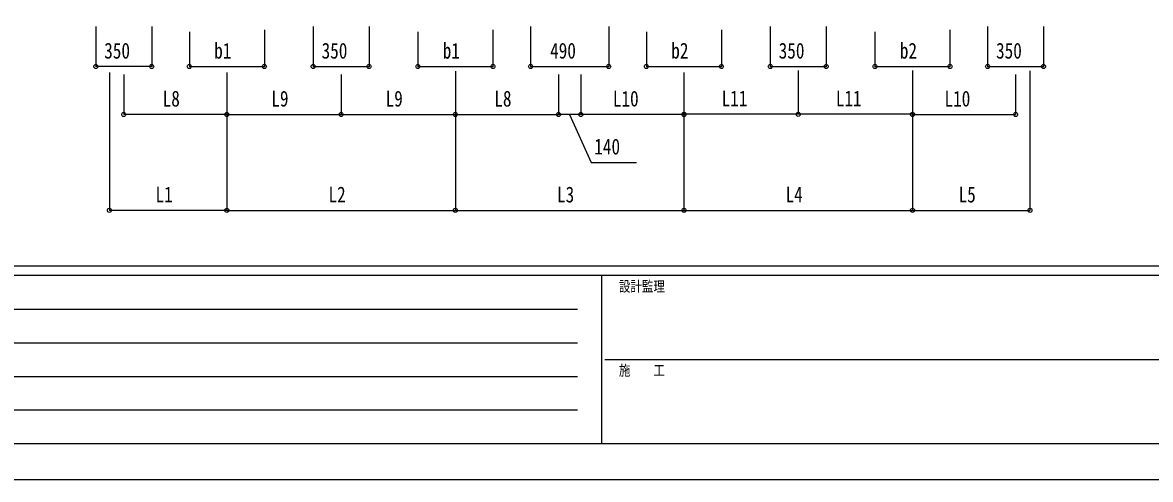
# Model space of a CAD drawing. Units: millimetres, scale not verified. Extents: x -12615 to 12615, y -8910 to 8910.
# Drawn here: x -7542 to -475, y -8910 to -6051 of the extents above; entities that cross this region are included whole.
import ezdxf
from ezdxf.enums import TextEntityAlignment as Align

# ---------------------------------------------------------------- set-up
doc = ezdxf.new("R2010")
doc.units = ezdxf.units.MM
doc.header["$LTSCALE"] = 40
doc.layers.add('0-6_YKK_D', color=6, linetype='Continuous')
doc.layers.add('0-7_YKK_ZWAK', color=7, linetype='Continuous')
doc.styles.add('ＭＳ ゴシック', font='')
doc.styles.get('ＭＳ ゴシック').set_extended_font_data('MS Gothic')

msp = doc.modelspace()

# ---------------------------------------------------------------- linework, layer by layer
at = {"layer": '0-6_YKK_D'}
for p, q in [((-7082.57, -6076.38), (-7082.57, -6327.38)), ((-6732.57, -6076.38), (-6732.57, -6327.38)), ((-5720.57, -6076.38), (-5720.57, -6327.38)), ((-5370.57, -6076.38), (-5370.57, -6327.38)), ((-4358.57, -6076.38), (-4358.57, -6327.38)), ((-3868.57, -6076.38), (-3868.57, -6327.38)), ((-2856.57, -6076.38), (-2856.57, -6327.38)), ((-2506.57, -6076.38), (-2506.57, -6327.38)), ((-1494.57, -6076.38), (-1494.57, -6327.38)), ((-1144.57, -6076.38), (-1144.57, -6327.38)), ((-6496.57, -6109.32), (-6496.57, -6327.38)), ((-6026.57, -6096.17), (-6026.57, -6327.38)), ((-5064.57, -6109.32), (-5064.57, -6327.38)), ((-4594.57, -6096.17), (-4594.57, -6327.38)), ((-3632.57, -6109.32), (-3632.57, -6327.38)), ((-3162.57, -6096.17), (-3162.57, -6327.38)), ((-2200.57, -6109.32), (-2200.57, -6327.38)), ((-1730.57, -6096.17), (-1730.57, -6327.38)), ((-6732.57, -6326.38), (-7082.57, -6326.38)), ((-6496.57, -6326.38), (-6026.57, -6326.38)), ((-5720.57, -6326.38), (-5370.57, -6326.38)), ((-5064.57, -6326.38), (-4594.57, -6326.38)), ((-4829.57, -6354.88), (-4829.57, -7227.38)), ((-4829.57, -6354.88), (-4829.57, -7227.38)), ((-4358.57, -6326.38), (-3868.57, -6326.38)), ((-3632.57, -6326.38), (-3162.57, -6326.38)), ((-2856.57, -6326.38), (-2506.57, -6326.38)), ((-2681.57, -6351.88), (-2681.57, -6626.38)), ((-2200.57, -6326.38), (-1730.57, -6326.38)), ((-1965.57, -6351.88), (-1965.57, -6626.38)), ((-1965.57, -6354.88), (-1965.57, -7227.38)), ((-1965.57, -6354.88), (-1965.57, -7227.38)), ((-1494.57, -6326.38), (-1144.57, -6326.38)), ((-1229.57, -6353.88), (-1229.57, -7227.38)), ((-6997.57, -6364.68), (-6997.57, -7227.38)), ((-6907.57, -6376.38), (-6907.57, -6627.38)), ((-6261.57, -6364.68), (-6261.57, -7227.38)), ((-6261.57, -6364.68), (-6261.57, -7227.38)), ((-6261.57, -6376.38), (-6261.57, -6627.38)), ((-6261.57, -6376.38), (-6261.57, -6627.38)), ((-5545.57, -6376.38), (-5545.57, -6627.38)), ((-5545.57, -6376.38), (-5545.57, -6627.38)), ((-4829.57, -6376.38), (-4829.57, -6627.38)), ((-4829.57, -6376.38), (-4829.57, -6627.38)), ((-4183.57, -6376.38), (-4183.57, -6627.38)), ((-4183.57, -6376.38), (-4183.57, -6627.38)), ((-4043.57, -6376.38), (-4043.57, -6627.38)), ((-4043.57, -6376.38), (-4043.57, -6627.38)), ((-3397.57, -6364.68), (-3397.57, -7227.38)), ((-3397.57, -6364.68), (-3397.57, -7227.38)), ((-3397.57, -6375.38), (-3397.57, -6626.38)), ((-3397.57, -6376.38), (-3397.57, -6627.38)), ((-2681.57, -6375.38), (-2681.57, -6626.38)), ((-1965.57, -6376.38), (-1965.57, -6627.38)), ((-1319.57, -6376.38), (-1319.57, -6627.38)), ((-6261.57, -6626.38), (-6907.57, -6626.38)), ((-6261.57, -6626.38), (-5545.57, -6626.38)), ((-5545.57, -6626.38), (-4829.57, -6626.38)), ((-4829.57, -6626.38), (-4183.57, -6626.38)), ((-4043.57, -6626.38), (-4183.57, -6626.38)), ((-3397.57, -6626.38), (-4043.57, -6626.38)), ((-2681.57, -6625.38), (-3397.57, -6625.38)), ((-1965.57, -6625.38), (-2681.57, -6625.38)), ((-1965.57, -6626.38), (-1319.57, -6626.38)), ((-6261.57, -7226.38), (-6997.57, -7226.38)), ((-6261.57, -7226.38), (-4829.57, -7226.38)), ((-4829.57, -7226.38), (-3397.57, -7226.38)), ((-3397.57, -7226.38), (-1965.57, -7226.38)), ((-1965.57, -7226.38), (-1229.57, -7226.38))]:
    msp.add_line(p, q, dxfattribs=at)
msp.add_lwpolyline([(-4113.57, -6626.38), (-3979.36, -6926.38), (-3694.56, -6926.38)], dxfattribs=at)
for centre in [(-7082.57, -6326.38), (-6732.57, -6326.38), (-6496.57, -6326.38), (-6026.57, -6326.38), (-5720.57, -6326.38), (-5370.57, -6326.38), (-5064.57, -6326.38), (-4594.57, -6326.38), (-4358.57, -6326.38), (-3868.57, -6326.38), (-3632.57, -6326.38), (-3162.57, -6326.38), (-2856.57, -6326.38), (-2506.57, -6326.38), (-2200.57, -6326.38), (-1730.57, -6326.38), (-1494.57, -6326.38), (-1144.57, -6326.38), (-6907.57, -6626.38), (-6261.57, -6626.38), (-6261.57, -6626.38), (-5545.57, -6626.38), (-5545.57, -6626.38), (-4829.57, -6626.38), (-4829.57, -6626.38), (-4183.57, -6626.38), (-4183.57, -6626.38), (-4043.57, -6626.38), (-4043.57, -6626.38), (-3397.57, -6625.38), (-3397.57, -6626.38), (-2681.57, -6625.38), (-2681.57, -6625.38), (-1965.57, -6625.38), (-1965.57, -6626.38), (-1319.57, -6626.38), (-6997.57, -7226.38), (-6261.57, -7226.38), (-6261.57, -7226.38), (-4829.57, -7226.38), (-4829.57, -7226.38), (-3397.57, -7226.38), (-3397.57, -7226.38), (-1965.57, -7226.38), (-1965.57, -7226.38), (-1229.57, -7226.38)]:
    msp.add_circle(centre, 12.75, dxfattribs=at)
at = {"layer": '0-7_YKK_ZWAK'}
for p, q in [((11685.06, -7575), (-11714.94, -7575)), ((-3914.94, -7635), (-11714.94, -7635)), ((-3914.94, -7635), (-3914.94, -8685)), ((-14.94, -7635), (-3914.94, -7635)), ((-11587.44, -7845), (-4064.94, -7845)), ((-11587.44, -8055), (-4064.94, -8055)), ((-3892.44, -8160), (-14.94, -8160)), ((-11587.44, -8265), (-4064.94, -8265)), ((-11587.44, -8475), (-4064.94, -8475)), ((-11714.94, -8685), (-3914.94, -8685)), ((-3914.94, -8685), (-14.94, -8685))]:
    msp.add_line(p, q, dxfattribs=at)
msp.add_lwpolyline([(-12615, -8910), (12615, -8910), (12615, 8910), (-12615, 8910)], close=True, dxfattribs=at)

# ---------------------------------------------------------------- texts
at = {"layer": '0-6_YKK_D', "style": 'ＭＳ ゴシック', "width": 0.8}
for s, p in [('350', (-7029.97, -6306.38)), ('b1', (-6340.77, -6306.38)), ('350', (-5667.97, -6306.38)), ('b1', (-4908.77, -6306.38)), ('490', (-4235.97, -6306.38)), ('b2', (-3476.77, -6306.38)), ('350', (-2803.97, -6306.38)), ('b2', (-2044.77, -6306.38)), ('350', (-1441.97, -6306.38)), ('L8', (-6663.77, -6606.38)), ('L9', (-5982.77, -6606.38)), ('L9', (-5266.77, -6606.38)), ('L8', (-4585.77, -6606.38)), ('L10', (-3842.97, -6606.38)), ('L11', (-3161.97, -6605.38)), ('L11', (-2445.97, -6605.38)), ('L10', (-1764.97, -6606.38)), ('140', (-3959.36, -6906.38)), ('L1', (-6708.77, -7206.38)), ('L2', (-5624.77, -7206.38)), ('L3', (-4192.77, -7206.38)), ('L4', (-2760.77, -7206.38)), ('L5', (-1676.77, -7206.38))]:
    msp.add_text(s, height=98.97, dxfattribs=at).set_placement(p, align=Align.BOTTOM_LEFT)
at = {"layer": '0-7_YKK_ZWAK', "style": 'ＭＳ ゴシック', "width": 0.8}
for s, p in [('設計監理', (-3804.94, -7755)), ('施\u3000\u3000工', (-3804.94, -8280))]:
    msp.add_text(s, height=65.98, dxfattribs=at).set_placement(p, align=Align.BOTTOM_LEFT)

doc.saveas('drawing.dxf')
